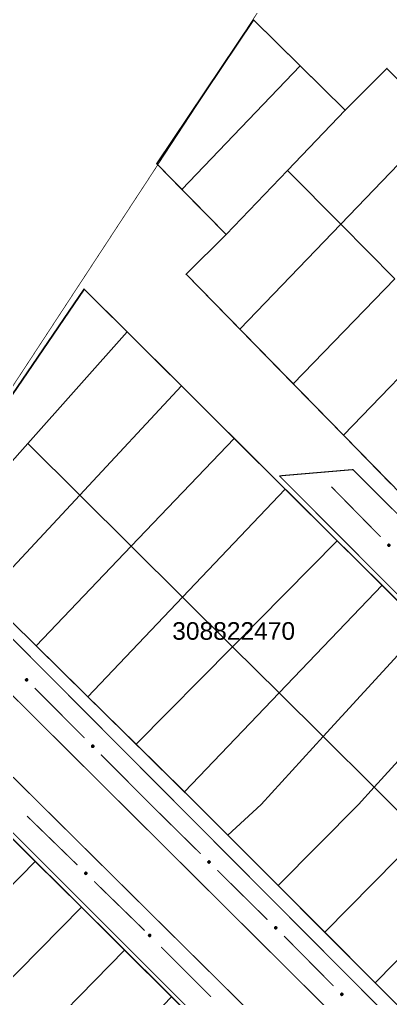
# Model space of a CAD drawing. Extents: x 205150 to 206910, y 4858726 to 4860849.
# Drawn here: x 205629.7 to 205693, y 4860597.2 to 4860764.2 of the extents above; entities that cross this region are included whole.
import ezdxf

# ---------------------------------------------------------------- set-up
doc = ezdxf.new("R2010")
doc.units = 0
doc.header["$LTSCALE"] = 1.5
doc.header["$MEASUREMENT"] = 0
for name, color, linetype in [('CD-MALHA-LOTES', 7, 'CONTINUOUS'), ('CD_TXT_QUADRA', 7, 'CONTINUOUS'), ('LM-LIM-SETOR-FISCAL', 7, 'CONTINUOUS'), ('RU-QUADRAS', 6, 'CONTINUOUS'), ('SV-EIXO-RUA-N-PAV', 6, 'CONTINUOUS'), ('SV-RUA-NAO-PAV-S-GUIA-C-GUIA', 7, 'CONTINUOUS')]:
    doc.layers.add(name, color=color, linetype=linetype)
doc.styles.add('ARIAL', font='ARIAL.TTF')
doc.linetypes.add('Limite', pattern='A,20,-3,[130,ltypeshp.shx,S=6.35,R=0,X=0,Y=0],-3,20', length=46)

msp = doc.modelspace()

# ---------------------------------------------------------------- linework, layer by layer
at = {"layer": 'CD-MALHA-LOTES'}
for points in [[(205657.39, 4860735.18), (205653.12, 4860739.54), (205669.6, 4860764.13), (205677.59, 4860756.28)], [(205677.59, 4860756.28), (205657.39, 4860735.18)], [(205685.29, 4860748.71), (205677.59, 4860756.28)], [(205685.29, 4860748.71), (205692.4, 4860755.83), (205701.44, 4860746.85)], [(205685.29, 4860748.71), (205675.45, 4860738.44)], [(205684.52, 4860729.27), (205701.44, 4860746.85)], [(205675.45, 4860738.44), (205664.94, 4860727.48)], [(205675.45, 4860738.44), (205684.52, 4860729.27)], [(205657.39, 4860735.18), (205664.94, 4860727.48)], [(205667.28, 4860711.36), (205684.52, 4860729.27)], [(205684.52, 4860729.27), (205693.75, 4860719.95)], [(205667.28, 4860711.36), (205658.12, 4860720.73), (205664.94, 4860727.48)], [(205676.4, 4860702.04), (205693.75, 4860719.95)], [(205615.35, 4860674.18), (205612.53, 4860676.96), (205640.7, 4860718.18), (205648.05, 4860710.88)], [(205667.28, 4860711.36), (205676.4, 4860702.04)], [(205685, 4860693.24), (205702.35, 4860711.25)], [(205631.08, 4860691.84), (205648.05, 4860710.88)], [(205657.33, 4860701.67), (205648.05, 4860710.88)], [(205639.95, 4860683.04), (205657.33, 4860701.67)], [(205666.35, 4860692.71), (205657.33, 4860701.67)], [(205676.4, 4860702.04), (205685, 4860693.24)], [(205648.75, 4860674.31), (205666.35, 4860692.71)], [(205675.03, 4860684.08), (205666.35, 4860692.71)], [(205685, 4860693.24), (205693.09, 4860684.97)], [(205615.35, 4860674.18), (205631.08, 4860691.84)], [(205639.95, 4860683.04), (205631.08, 4860691.84)], [(205623.87, 4860665.81), (205639.95, 4860683.04)], [(205648.75, 4860674.31), (205639.95, 4860683.04)], [(205657.5, 4860665.64), (205675.03, 4860684.08)], [(205683.91, 4860675.26), (205675.03, 4860684.08)], [(205632.51, 4860657.31), (205648.75, 4860674.31)], [(205657.5, 4860665.64), (205648.75, 4860674.31)], [(205666.03, 4860657.18), (205683.91, 4860675.26)], [(205691.57, 4860667.65), (205683.91, 4860675.26)], [(205674, 4860649.28), (205691.57, 4860667.65)], [(205698.68, 4860660.59), (205691.57, 4860667.65)], [(205623.87, 4860665.81), (205632.51, 4860657.31)], [(205641.33, 4860648.64), (205657.5, 4860665.64)], [(205666.03, 4860657.18), (205657.5, 4860665.64)], [(205681.5, 4860641.84), (205698.68, 4860660.59)], [(205632.51, 4860657.31), (205641.33, 4860648.64)], [(205649.57, 4860640.53), (205666.03, 4860657.18)], [(205674, 4860649.28), (205666.03, 4860657.18)], [(205690.23, 4860633.19), (205707.37, 4860651.96)], [(205657.84, 4860632.4), (205674, 4860649.28)], [(205681.5, 4860641.84), (205674, 4860649.28)], [(205641.33, 4860648.64), (205649.57, 4860640.53)], [(205665.22, 4860625.05), (205670.91, 4860630.27), (205681.5, 4860641.84)], [(205690.23, 4860633.19), (205681.5, 4860641.84)], [(205649.57, 4860640.53), (205657.84, 4860632.4)], [(205690.23, 4860633.19), (205687.57, 4860630.27), (205673.84, 4860616.42)], [(205690.23, 4860633.19), (205693.17, 4860630.27), (205698.26, 4860625.15)], [(205657.84, 4860632.4), (205660, 4860630.27), (205665.22, 4860625.05)], [(205632.38, 4860620.51), (205623.7, 4860629.12)], [(205665.22, 4860625.05), (205673.84, 4860616.42)], [(205681.78, 4860608.47), (205698.26, 4860625.15)], [(205614.48, 4860602.32), (205632.38, 4860620.51)], [(205640.24, 4860612.73), (205632.38, 4860620.51)], [(205673.84, 4860616.42), (205681.78, 4860608.47)], [(205690.41, 4860599.84), (205706.82, 4860616.56)], [(205622.33, 4860594.58), (205640.24, 4860612.73)], [(205647.62, 4860605.41), (205640.24, 4860612.73)], [(205681.78, 4860608.47), (205690.41, 4860599.84)], [(205629.81, 4860587.21), (205647.62, 4860605.41)], [(205655.64, 4860597.46), (205647.62, 4860605.41)], [(205690.41, 4860599.84), (205698.88, 4860591.35)], [(205638.03, 4860579.12), (205655.64, 4860597.46)], [(205663.93, 4860589.24), (205655.64, 4860597.46)]]:
    msp.add_lwpolyline(points, dxfattribs=at)
at = {"layer": 'LM-LIM-SETOR-FISCAL', "linetype": 'Limite', "ltscale": 0.1, "const_width": 0.13, "flags": 128}
msp.add_lwpolyline([(205319.29, 4860270.52), (205308.71, 4860256.67), (205305.78, 4860258.84), (205287.54, 4860237.69), (205276.64, 4860225.85), (205246.75, 4860195.21), (205217.93, 4860166.62), (205205.07, 4860154.22), (205154.16, 4860103.62), (205198.33, 4860053.28), (205217.33, 4860073.87), (205228.31, 4860086.13), (205238.29, 4860095.9), (205249.21, 4860104.33), (205257.45, 4860109.18), (205264.02, 4860112.21), (205279.18, 4860117.77), (205286.26, 4860119.79), (205298.64, 4860121.61), (205309.27, 4860122.88), (205318.87, 4860123.38), (205330.48, 4860123.39), (205348.91, 4860120.43), (205359.29, 4860117.56), (205368.87, 4860113.52), (205387.79, 4860104.36), (205416.55, 4860084.92), (205427.35, 4860072.78), (205437.08, 4860059.62), (205479.77, 4859996.22), (205490.09, 4859981.19), (205507.28, 4859955.95), (205301.82, 4859758.53), (205304.27, 4859754.35), (205308.51, 4859743.48), (205314.17, 4859730.07), (205319.34, 4859714.73), (205318.69, 4859702.13), (205317.26, 4859690.64), (205315.74, 4859682.13), (205314.47, 4859670.89), (205312.89, 4859663.45), (205309.4, 4859652.21), (205307.5, 4859644.78), (205307.82, 4859635.75), (205310.04, 4859627.84), (205314.31, 4859618.34), (205319.85, 4859606.63), (205326.97, 4859596.97), (205332.19, 4859589.73), (205339.8, 4859581.22), (205346.76, 4859572.51), (205354, 4859559.81), (205353.39, 4859552.98), (205353.27, 4859547.01), (205355.22, 4859540.43), (205360.95, 4859533.08), (205371.88, 4859519.43), (205377.63, 4859512.44), (205385.79, 4859503.96), (205396.46, 4859500.67), (205404.7, 4859492.02), (205412.93, 4859478.57), (205420.22, 4859461.9), (205423.63, 4859449.31), (205425.2, 4859433.83), (205427.41, 4859417.81), (205434.87, 4859380.22), (205437.8, 4859372.3), (205447.24, 4859361.81), (205453.54, 4859349.48), (205459.05, 4859329.54), (205466.92, 4859311.43), (205476.36, 4859294.25), (205487.12, 4859281.65), (205492.89, 4859272.47), (205496.57, 4859259.35), (205503.39, 4859250.69), (205510.74, 4859242.04), (205513.88, 4859233.64), (205518.87, 4859225.77), (205525.3, 4859218.82), (205532.12, 4859213.83), (205535.79, 4859207.8), (205538.94, 4859201.5), (205542.88, 4859195.99), (205547.34, 4859189.96), (205548.12, 4859187.59), (205557.31, 4859181.03), (205563.87, 4859170.28), (205572.52, 4859159), (205575.67, 4859152.83), (205573.49, 4859146.26), (205574.41, 4859107.72), (205574.1, 4859102.45), (205570.43, 4859091.7), (205564.13, 4859081.46), (205558.88, 4859071.49), (205553.9, 4859063.1), (205553.9, 4859053.65), (205550.78, 4858995.23), (205582.12, 4858999.84), (205643.48, 4859000.72), (205662.02, 4859003.54), (205723.44, 4859017.98), (205780.86, 4859021.75), (205796.46, 4859023.04), (205822.25, 4859018.37), (205884.61, 4859012.81), (205949.14, 4859010.7), (206010.04, 4859007.01), (206085.77, 4858991.23), (206142.93, 4858964.03), (206222.76, 4858955.8), (206247.48, 4858946.16), (206320.03, 4858923.22), (206357.59, 4858908.6), (206441.35, 4858853.88), (206472.45, 4858825.54), (206535.38, 4858773.37), (206582.46, 4858737.4), (206654.71, 4858791.02), (206678.45, 4858818.8), (206712.51, 4858857.69), (206744.07, 4858897.64), (206751.69, 4858909.49), (206759.23, 4858922.23), (206766.2, 4858935.79), (206774.68, 4858954.45), (206780.86, 4858969.77), (206787.32, 4858989.53), (206795.67, 4859017.91), (206801.34, 4859037.45), (206804.81, 4859048.55), (206810.21, 4859067.25), (206818.72, 4859096.7), (206836.07, 4859155.15), (206846.57, 4859191.69), (206849.26, 4859199.97), (206857.1, 4859228.87), (206879.44, 4859306.63), (206888.86, 4859339.28), (206892.9, 4859355.31), (206898.05, 4859377.14), (206902.33, 4859396.65), (206903.66, 4859403.73), (206904.19, 4859408.48), (206905.69, 4859418.05), (206906.56, 4859427.57), (206907.69, 4859436.73), (206908.51, 4859451.61), (206908.98, 4859469.92), (206908.88, 4859478.27), (206909.31, 4859486.41), (206909.8, 4859503.75), (206908.06, 4859522.53), (206905.79, 4859539.89), (206902.11, 4859560.26), (206898.96, 4859576.34), (206897.7, 4859582.09), (206890.37, 4859608.85), (206880.35, 4859645.11), (206869.65, 4859680.81), (206865.82, 4859696.97), (206853.5, 4859740.64), (206829.42, 4859824.64), (206821, 4859851.39), (206812.97, 4859883.79), (206808.11, 4859900.23), (206792.3, 4859957.48), (206787.8, 4859976.76), (206777.66, 4860010.06), (206765, 4860051.58), (206755.54, 4860085.7), (206750.68, 4860101.63), (206741.17, 4860125.56), (206733.16, 4860141.6), (206724.53, 4860155.76), (206720.58, 4860162.18), (206711.45, 4860176.18), (206701.64, 4860187.46), (206699.72, 4860189.66), (206688, 4860201.91), (206676.62, 4860211.53), (206661.73, 4860222.42), (206647.52, 4860230.3), (206635.25, 4860235.79), (206614.85, 4860243.29), (206606.14, 4860245.65), (206597.68, 4860248), (206583.47, 4860251.01), (206568.95, 4860253.89), (206555.52, 4860256.25), (206536.42, 4860258.75), (206515.07, 4860261.46), (206491.2, 4860264.62), (206461.18, 4860268.88), (206439.8, 4860271.78), (206410.63, 4860276.21), (206388.16, 4860279.36), (206368.66, 4860282.7), (206354.57, 4860286.28), (206341.8, 4860291.58), (206328.08, 4860297.72), (206312.52, 4860304.06), (206285.44, 4860316.18), (206266.75, 4860326.61), (206251.28, 4860335.83), (206233.37, 4860347.73), (206203.78, 4860369), (206190.98, 4860381.36), (206176.1, 4860393.77), (206148.73, 4860420.73), (206131.72, 4860438.15), (206119.93, 4860450.72), (206096.07, 4860474.64), (206079.22, 4860491.32), (206053.65, 4860516.64), (206024.02, 4860544.98), (206003.48, 4860565.32), (205982.61, 4860587.19), (205969.68, 4860601.5), (205947.41, 4860624.23), (205941.47, 4860630.27), (205933.71, 4860637.54), (205921.87, 4860648.63), (205904.16, 4860665.5), (205891.55, 4860678.66), (205883.32, 4860686.89), (205866.07, 4860704.91), (205856.37, 4860714.35), (205825.17, 4860745.55), (205813.99, 4860756.84), (205803.22, 4860767.55), (205796.49, 4860774.25), (205790.73, 4860779.92), (205778.11, 4860792.25), (205767.26, 4860803.09), (205754.34, 4860816.31), (205748.7, 4860822.1), (205743.2, 4860827.74), (205737.56, 4860833.24), (205728.8, 4860841.85), (205722.27, 4860848.82), (205716.69, 4860834.76), (205683.28, 4860785.15), (205648.13, 4860731.52), (205621.03, 4860690.19), (205590.06, 4860643.83), (205580.55, 4860630.3), (205567.6, 4860611.82), (205565.6, 4860608.82), (205469.79, 4860465.73), (205420.74, 4860392.29), (205335.67, 4860262.2), (205321.6, 4860273.55)], close=True, dxfattribs=at)
at = {"layer": 'RU-QUADRAS'}
for points in [[(205669.6, 4860764.13), (205653.12, 4860739.54), (205664.94, 4860727.48), (205658.12, 4860720.73), (205746.59, 4860630.27), (205774.51, 4860601.36), (205796.49, 4860623.79), (205803.02, 4860630.27), (205809.34, 4860636.27), (205796.49, 4860652.39), (205692.4, 4860755.83), (205685.29, 4860748.71)], [(205640.7, 4860718.18), (205729.21, 4860630.27), (205765.4, 4860593.97), (205730.42, 4860559.77), (205660, 4860630.27), (205612.53, 4860676.96)], [(205596.68, 4860653.75), (205582.66, 4860630.27), (205572.29, 4860610.65), (205677.11, 4860506.49), (205711.92, 4860541.66), (205622.54, 4860630.27)]]:
    msp.add_lwpolyline(points, close=True, dxfattribs=at)
at = {"layer": 'SV-EIXO-RUA-N-PAV', "const_width": 0.18, "flags": 128}
for points in [[(205691.33, 4860675.91), (205682.92, 4860684.47)], [(205640.76, 4860641.61), (205632.3, 4860650.11)], [(205652.05, 4860630.27), (205643.59, 4860638.77)], [(205652.05, 4860630.27), (205660.6, 4860621.84)], [(205639.57, 4860619.92), (205630.96, 4860628.29)], [(205663.45, 4860619.04), (205671.99, 4860610.61)], [(205651.03, 4860608.76), (205642.43, 4860617.13)], [(205674.84, 4860607.8), (205675.33, 4860607.32)], [(205675.33, 4860607.32), (205683.29, 4860599.28)], [(205662.36, 4860597.46), (205653.87, 4860605.95)]]:
    msp.add_lwpolyline(points, dxfattribs=at)
at = {"layer": 'SV-EIXO-RUA-N-PAV', "flags": 128}
for points in [[(205692.76, 4860674.31), (205692.71, 4860674.31), (205692.67, 4860674.31), (205692.63, 4860674.33), (205692.61, 4860674.36), (205692.59, 4860674.38), (205692.57, 4860674.42), (205692.56, 4860674.46), (205692.56, 4860674.51), (205692.57, 4860674.55), (205692.59, 4860674.58), (205692.61, 4860674.61), (205692.64, 4860674.63), (205692.67, 4860674.65), (205692.71, 4860674.66), (205692.76, 4860674.66), (205692.8, 4860674.65), (205692.83, 4860674.63), (205692.86, 4860674.6), (205692.88, 4860674.58), (205692.9, 4860674.54), (205692.91, 4860674.5), (205692.91, 4860674.45), (205692.9, 4860674.41), (205692.88, 4860674.38), (205692.86, 4860674.36), (205692.83, 4860674.33), (205692.8, 4860674.31), (205692.76, 4860674.31)], [(205630.91, 4860651.35), (205630.86, 4860651.35), (205630.82, 4860651.36), (205630.79, 4860651.38), (205630.76, 4860651.4), (205630.74, 4860651.43), (205630.72, 4860651.46), (205630.71, 4860651.5), (205630.71, 4860651.55), (205630.72, 4860651.59), (205630.74, 4860651.62), (205630.76, 4860651.65), (205630.79, 4860651.67), (205630.82, 4860651.69), (205630.86, 4860651.7), (205630.91, 4860651.7), (205630.95, 4860651.69), (205630.98, 4860651.67), (205631.01, 4860651.65), (205631.03, 4860651.62), (205631.05, 4860651.59), (205631.06, 4860651.55), (205631.06, 4860651.5), (205631.05, 4860651.46), (205631.03, 4860651.43), (205631.01, 4860651.4), (205630.98, 4860651.38), (205630.95, 4860651.36), (205630.91, 4860651.35)], [(205642.2, 4860640.01), (205642.15, 4860640.01), (205642.11, 4860640.02), (205642.08, 4860640.04), (205642.05, 4860640.06), (205642.03, 4860640.09), (205642.01, 4860640.12), (205642, 4860640.16), (205642, 4860640.21), (205642.01, 4860640.25), (205642.03, 4860640.29), (205642.05, 4860640.31), (205642.08, 4860640.33), (205642.11, 4860640.35), (205642.15, 4860640.36), (205642.2, 4860640.36), (205642.24, 4860640.35), (205642.27, 4860640.33), (205642.3, 4860640.31), (205642.32, 4860640.28), (205642.34, 4860640.25), (205642.35, 4860640.21), (205642.35, 4860640.16), (205642.34, 4860640.12), (205642.32, 4860640.09), (205642.3, 4860640.06), (205642.27, 4860640.04), (205642.24, 4860640.02), (205642.2, 4860640.01)], [(205662, 4860620.62), (205662.05, 4860620.62), (205662.09, 4860620.61), (205662.12, 4860620.59), (205662.15, 4860620.57), (205662.17, 4860620.54), (205662.19, 4860620.51), (205662.2, 4860620.47), (205662.2, 4860620.42), (205662.19, 4860620.38), (205662.17, 4860620.35), (205662.15, 4860620.32), (205662.12, 4860620.3), (205662.09, 4860620.28), (205662.05, 4860620.27), (205662, 4860620.27), (205661.96, 4860620.28), (205661.93, 4860620.3), (205661.9, 4860620.32), (205661.88, 4860620.35), (205661.86, 4860620.38), (205661.85, 4860620.42), (205661.85, 4860620.47), (205661.86, 4860620.51), (205661.87, 4860620.54), (205661.9, 4860620.57), (205661.92, 4860620.59), (205661.96, 4860620.61), (205662, 4860620.62)], [(205641.03, 4860618.35), (205640.98, 4860618.34), (205640.93, 4860618.35), (205640.9, 4860618.37), (205640.88, 4860618.39), (205640.85, 4860618.42), (205640.84, 4860618.45), (205640.82, 4860618.49), (205640.82, 4860618.54), (205640.83, 4860618.58), (205640.85, 4860618.62), (205640.87, 4860618.64), (205640.9, 4860618.67), (205640.93, 4860618.68), (205640.97, 4860618.7), (205641.02, 4860618.7), (205641.06, 4860618.69), (205641.09, 4860618.67), (205641.12, 4860618.65), (205641.15, 4860618.62), (205641.16, 4860618.59), (205641.17, 4860618.55), (205641.17, 4860618.5), (205641.17, 4860618.46), (205641.15, 4860618.42), (205641.12, 4860618.4), (205641.1, 4860618.37), (205641.07, 4860618.36), (205641.03, 4860618.35)], [(205673.39, 4860609.39), (205673.44, 4860609.39), (205673.48, 4860609.38), (205673.52, 4860609.36), (205673.54, 4860609.34), (205673.56, 4860609.31), (205673.58, 4860609.28), (205673.59, 4860609.24), (205673.59, 4860609.19), (205673.58, 4860609.15), (205673.57, 4860609.11), (205673.54, 4860609.09), (205673.52, 4860609.06), (205673.48, 4860609.05), (205673.44, 4860609.04), (205673.39, 4860609.04), (205673.35, 4860609.05), (205673.32, 4860609.06), (205673.29, 4860609.09), (205673.27, 4860609.11), (205673.25, 4860609.15), (205673.24, 4860609.19), (205673.24, 4860609.23), (205673.25, 4860609.28), (205673.27, 4860609.31), (205673.29, 4860609.33), (205673.32, 4860609.36), (205673.35, 4860609.38), (205673.39, 4860609.39)], [(205651.92, 4860607.75), (205651.87, 4860607.75), (205651.83, 4860607.76), (205651.79, 4860607.77), (205651.77, 4860607.8), (205651.75, 4860607.82), (205651.73, 4860607.85), (205651.72, 4860607.89), (205651.71, 4860607.94), (205651.73, 4860607.99), (205651.74, 4860608.02), (205651.76, 4860608.05), (205651.79, 4860608.07), (205651.82, 4860608.09), (205651.87, 4860608.1), (205651.91, 4860608.1), (205651.96, 4860608.09), (205651.99, 4860608.07), (205652.02, 4860608.05), (205652.04, 4860608.02), (205652.06, 4860607.99), (205652.07, 4860607.95), (205652.07, 4860607.9), (205652.06, 4860607.86), (205652.04, 4860607.83), (205652.02, 4860607.8), (205651.99, 4860607.78), (205651.96, 4860607.76), (205651.92, 4860607.75)], [(205684.67, 4860598.04), (205684.72, 4860598.04), (205684.77, 4860598.03), (205684.8, 4860598.01), (205684.82, 4860597.99), (205684.85, 4860597.96), (205684.86, 4860597.93), (205684.87, 4860597.89), (205684.87, 4860597.84), (205684.86, 4860597.8), (205684.85, 4860597.77), (205684.82, 4860597.74), (205684.8, 4860597.72), (205684.76, 4860597.7), (205684.72, 4860597.69), (205684.67, 4860597.69), (205684.63, 4860597.7), (205684.6, 4860597.72), (205684.57, 4860597.74), (205684.55, 4860597.77), (205684.53, 4860597.8), (205684.52, 4860597.84), (205684.52, 4860597.89), (205684.53, 4860597.93), (205684.55, 4860597.96), (205684.57, 4860597.99), (205684.6, 4860598.01), (205684.63, 4860598.03), (205684.67, 4860598.04)]]:
    msp.add_lwpolyline(points, close=True, dxfattribs=at)
for points in [[(205692.8, 4860674.31), (205692.56, 4860674.51)], [(205692.78, 4860674.31), (205692.56, 4860674.48)], [(205692.76, 4860674.31), (205692.56, 4860674.46)], [(205692.83, 4860674.33), (205692.57, 4860674.55)], [(205692.81, 4860674.33), (205692.57, 4860674.52)], [(205692.73, 4860674.31), (205692.57, 4860674.43)], [(205692.71, 4860674.31), (205692.57, 4860674.42)], [(205692.84, 4860674.35), (205692.58, 4860674.56)], [(205692.86, 4860674.36), (205692.59, 4860674.58)], [(205692.69, 4860674.31), (205692.59, 4860674.39)], [(205692.67, 4860674.31), (205692.59, 4860674.38)], [(205692.87, 4860674.37), (205692.6, 4860674.59)], [(205692.88, 4860674.38), (205692.61, 4860674.61)], [(205692.89, 4860674.4), (205692.63, 4860674.62)], [(205692.9, 4860674.41), (205692.64, 4860674.63)], [(205692.9, 4860674.44), (205692.66, 4860674.63)], [(205692.91, 4860674.45), (205692.67, 4860674.65)], [(205692.91, 4860674.48), (205692.69, 4860674.65)], [(205692.91, 4860674.5), (205692.71, 4860674.66)], [(205692.9, 4860674.53), (205692.74, 4860674.65)], [(205692.9, 4860674.54), (205692.76, 4860674.66)], [(205692.89, 4860674.56), (205692.79, 4860674.65)], [(205692.88, 4860674.58), (205692.8, 4860674.65)], [(205630.95, 4860651.36), (205630.71, 4860651.55)], [(205630.93, 4860651.36), (205630.71, 4860651.52)], [(205630.91, 4860651.35), (205630.71, 4860651.5)], [(205630.98, 4860651.38), (205630.72, 4860651.59)], [(205630.96, 4860651.37), (205630.72, 4860651.57)], [(205630.88, 4860651.35), (205630.72, 4860651.47)], [(205630.86, 4860651.35), (205630.72, 4860651.46)], [(205630.99, 4860651.39), (205630.73, 4860651.6)], [(205631.01, 4860651.4), (205630.74, 4860651.62)], [(205630.84, 4860651.35), (205630.74, 4860651.44)], [(205630.82, 4860651.36), (205630.74, 4860651.43)], [(205631.02, 4860651.41), (205630.75, 4860651.64)], [(205631.03, 4860651.43), (205630.76, 4860651.65)], [(205631.04, 4860651.44), (205630.78, 4860651.66)], [(205631.05, 4860651.46), (205630.79, 4860651.67)], [(205631.05, 4860651.48), (205630.81, 4860651.68)], [(205631.06, 4860651.5), (205630.82, 4860651.69)], [(205631.06, 4860651.52), (205630.84, 4860651.69)], [(205631.06, 4860651.55), (205630.86, 4860651.7)], [(205631.05, 4860651.57), (205630.89, 4860651.69)], [(205631.05, 4860651.59), (205630.91, 4860651.7)], [(205631.04, 4860651.61), (205630.94, 4860651.69)], [(205631.03, 4860651.62), (205630.95, 4860651.69)], [(205642.24, 4860640.02), (205642, 4860640.21)], [(205642.22, 4860640.02), (205642, 4860640.18)], [(205642.2, 4860640.01), (205642, 4860640.16)], [(205642.27, 4860640.04), (205642.01, 4860640.25)], [(205642.25, 4860640.03), (205642.01, 4860640.23)], [(205642.17, 4860640.01), (205642.01, 4860640.14)], [(205642.15, 4860640.01), (205642.01, 4860640.12)], [(205642.28, 4860640.05), (205642.02, 4860640.26)], [(205642.3, 4860640.06), (205642.03, 4860640.29)], [(205642.13, 4860640.02), (205642.03, 4860640.1)], [(205642.11, 4860640.02), (205642.03, 4860640.09)], [(205642.31, 4860640.08), (205642.04, 4860640.3)], [(205642.32, 4860640.09), (205642.05, 4860640.31)], [(205642.33, 4860640.11), (205642.07, 4860640.32)], [(205642.34, 4860640.12), (205642.08, 4860640.33)], [(205642.34, 4860640.14), (205642.1, 4860640.34)], [(205642.35, 4860640.16), (205642.11, 4860640.35)], [(205642.35, 4860640.19), (205642.13, 4860640.35)], [(205642.35, 4860640.21), (205642.15, 4860640.36)], [(205642.34, 4860640.23), (205642.18, 4860640.36)], [(205642.34, 4860640.25), (205642.2, 4860640.36)], [(205642.33, 4860640.27), (205642.23, 4860640.35)], [(205642.32, 4860640.28), (205642.24, 4860640.35)], [(205661.85, 4860620.49), (205662.1, 4860620.29)], [(205661.85, 4860620.47), (205662.09, 4860620.28)], [(205661.85, 4860620.44), (205662.07, 4860620.28)], [(205661.85, 4860620.42), (205662.05, 4860620.27)], [(205661.86, 4860620.51), (205662.12, 4860620.3)], [(205661.86, 4860620.4), (205662.02, 4860620.27)], [(205661.86, 4860620.38), (205662, 4860620.27)], [(205661.87, 4860620.54), (205662.15, 4860620.32)], [(205661.87, 4860620.52), (205662.13, 4860620.31)], [(205661.87, 4860620.36), (205661.97, 4860620.28)], [(205661.88, 4860620.35), (205661.96, 4860620.28)], [(205661.89, 4860620.55), (205662.16, 4860620.33)], [(205661.9, 4860620.57), (205662.17, 4860620.35)], [(205661.92, 4860620.59), (205662.19, 4860620.38)], [(205661.92, 4860620.58), (205662.18, 4860620.37)], [(205661.94, 4860620.6), (205662.19, 4860620.41)], [(205661.96, 4860620.61), (205662.2, 4860620.42)], [(205661.98, 4860620.61), (205662.2, 4860620.45)], [(205662, 4860620.62), (205662.2, 4860620.47)], [(205662.02, 4860620.62), (205662.19, 4860620.5)], [(205662.05, 4860620.62), (205662.19, 4860620.51)], [(205662.07, 4860620.62), (205662.17, 4860620.53)], [(205662.09, 4860620.61), (205662.17, 4860620.54)], [(205641.07, 4860618.36), (205640.82, 4860618.54)], [(205641.03, 4860618.35), (205640.82, 4860618.49)], [(205641.1, 4860618.37), (205640.83, 4860618.58)], [(205641.08, 4860618.37), (205640.83, 4860618.56)], [(205641.05, 4860618.35), (205640.83, 4860618.52)], [(205641, 4860618.35), (205640.83, 4860618.47)], [(205641.11, 4860618.39), (205640.84, 4860618.6)], [(205640.98, 4860618.34), (205640.84, 4860618.45)], [(205641.12, 4860618.4), (205640.85, 4860618.62)], [(205640.95, 4860618.35), (205640.85, 4860618.43)], [(205640.93, 4860618.35), (205640.85, 4860618.42)], [(205641.13, 4860618.41), (205640.86, 4860618.63)], [(205641.15, 4860618.42), (205640.87, 4860618.64)], [(205641.15, 4860618.44), (205640.89, 4860618.65)], [(205641.17, 4860618.46), (205640.9, 4860618.67)], [(205641.17, 4860618.48), (205640.92, 4860618.67)], [(205641.17, 4860618.5), (205640.93, 4860618.68)], [(205641.17, 4860618.52), (205640.95, 4860618.69)], [(205641.17, 4860618.55), (205640.97, 4860618.7)], [(205641.16, 4860618.57), (205641, 4860618.69)], [(205641.16, 4860618.59), (205641.02, 4860618.7)], [(205641.15, 4860618.61), (205641.05, 4860618.69)], [(205641.15, 4860618.62), (205641.06, 4860618.69)], [(205673.24, 4860609.23), (205673.48, 4860609.05)], [(205673.24, 4860609.19), (205673.44, 4860609.04)], [(205673.25, 4860609.28), (205673.52, 4860609.06)], [(205673.25, 4860609.25), (205673.5, 4860609.06)], [(205673.25, 4860609.21), (205673.46, 4860609.04)], [(205673.25, 4860609.16), (205673.41, 4860609.04)], [(205673.25, 4860609.15), (205673.39, 4860609.04)], [(205673.26, 4860609.29), (205673.53, 4860609.08)], [(205673.26, 4860609.13), (205673.37, 4860609.04)], [(205673.27, 4860609.31), (205673.54, 4860609.09)], [(205673.27, 4860609.11), (205673.35, 4860609.05)], [(205673.28, 4860609.32), (205673.55, 4860609.1)], [(205673.29, 4860609.33), (205673.57, 4860609.11)], [(205673.31, 4860609.34), (205673.57, 4860609.13)], [(205673.32, 4860609.36), (205673.58, 4860609.15)], [(205673.34, 4860609.36), (205673.58, 4860609.17)], [(205673.35, 4860609.38), (205673.59, 4860609.19)], [(205673.37, 4860609.38), (205673.59, 4860609.22)], [(205673.39, 4860609.39), (205673.59, 4860609.24)], [(205673.42, 4860609.39), (205673.58, 4860609.26)], [(205673.44, 4860609.39), (205673.58, 4860609.28)], [(205673.46, 4860609.38), (205673.57, 4860609.3)], [(205673.48, 4860609.38), (205673.56, 4860609.31)], [(205651.96, 4860607.76), (205651.71, 4860607.94)], [(205651.97, 4860607.77), (205651.72, 4860607.96)], [(205651.94, 4860607.76), (205651.72, 4860607.92)], [(205651.92, 4860607.75), (205651.72, 4860607.89)], [(205651.99, 4860607.78), (205651.73, 4860607.99)], [(205651.89, 4860607.75), (205651.73, 4860607.87)], [(205651.87, 4860607.75), (205651.73, 4860607.85)], [(205652.02, 4860607.8), (205651.74, 4860608.02)], [(205652, 4860607.79), (205651.74, 4860608)], [(205651.85, 4860607.75), (205651.74, 4860607.83)], [(205651.83, 4860607.76), (205651.75, 4860607.82)], [(205652.04, 4860607.83), (205651.76, 4860608.05)], [(205652.03, 4860607.82), (205651.76, 4860608.03)], [(205652.05, 4860607.85), (205651.78, 4860608.06)], [(205652.06, 4860607.86), (205651.79, 4860608.07)], [(205652.06, 4860607.88), (205651.81, 4860608.08)], [(205652.07, 4860607.9), (205651.82, 4860608.09)], [(205652.06, 4860607.93), (205651.85, 4860608.09)], [(205652.07, 4860607.95), (205651.87, 4860608.1)], [(205652.06, 4860607.97), (205651.9, 4860608.09)], [(205652.06, 4860607.99), (205651.91, 4860608.1)], [(205652.04, 4860608.01), (205651.94, 4860608.09)], [(205652.04, 4860608.02), (205651.96, 4860608.09)], [(205684.52, 4860597.89), (205684.76, 4860597.7)], [(205684.52, 4860597.84), (205684.72, 4860597.69)], [(205684.53, 4860597.93), (205684.8, 4860597.72)], [(205684.53, 4860597.91), (205684.77, 4860597.71)], [(205684.53, 4860597.86), (205684.74, 4860597.7)], [(205684.53, 4860597.82), (205684.69, 4860597.69)], [(205684.53, 4860597.8), (205684.67, 4860597.69)], [(205684.54, 4860597.94), (205684.81, 4860597.73)], [(205684.54, 4860597.78), (205684.65, 4860597.7)], [(205684.55, 4860597.96), (205684.82, 4860597.74)], [(205684.55, 4860597.77), (205684.63, 4860597.7)], [(205684.56, 4860597.97), (205684.83, 4860597.75)], [(205684.57, 4860597.99), (205684.85, 4860597.77)], [(205684.59, 4860598), (205684.85, 4860597.79)], [(205684.6, 4860598.01), (205684.86, 4860597.8)], [(205684.62, 4860598.02), (205684.86, 4860597.82)], [(205684.63, 4860598.03), (205684.87, 4860597.84)], [(205684.65, 4860598.03), (205684.87, 4860597.87)], [(205684.67, 4860598.04), (205684.87, 4860597.89)], [(205684.7, 4860598.04), (205684.86, 4860597.91)], [(205684.72, 4860598.04), (205684.86, 4860597.93)], [(205684.75, 4860598.03), (205684.85, 4860597.95)], [(205684.77, 4860598.03), (205684.85, 4860597.96)]]:
    msp.add_lwpolyline(points, dxfattribs=at)
at = {"layer": 'SV-RUA-NAO-PAV-S-GUIA-C-GUIA', "const_width": 0.18, "flags": 128}
for points in [[(205743.87, 4860630.27), (205686.6, 4860687.39), (205674.05, 4860686.32)], [(205674.05, 4860686.32), (205729.93, 4860630.27)], [(205647.18, 4860630.27), (205610.48, 4860666.76), (205614.38, 4860672.68)], [(205614.38, 4860672.68), (205656.62, 4860630.27)], [(205633.28, 4860630.27), (205605.85, 4860657.42), (205600.71, 4860651.68)], [(205571.37, 4860608.63), (205676.38, 4860504.29), (205713.3, 4860540.73), (205623.73, 4860630.27)], [(205633.28, 4860630.27), (205654.86, 4860608.9), (205718.74, 4860545.68), (205725.67, 4860552.25), (205668.66, 4860608.92), (205647.18, 4860630.27)], [(205656.62, 4860630.27), (205677.87, 4860608.94), (205729.68, 4860556.92), (205766.62, 4860593.47), (205751.1, 4860609.03), (205729.93, 4860630.27)]]:
    msp.add_lwpolyline(points, dxfattribs=at)

# ---------------------------------------------------------------- texts
at = {"layer": 'CD_TXT_QUADRA', "style": 'ARIAL'}
msp.add_text('308822470', height=3, dxfattribs=at).set_placement((205655.75, 4860658.36))

doc.saveas('drawing.dxf')
